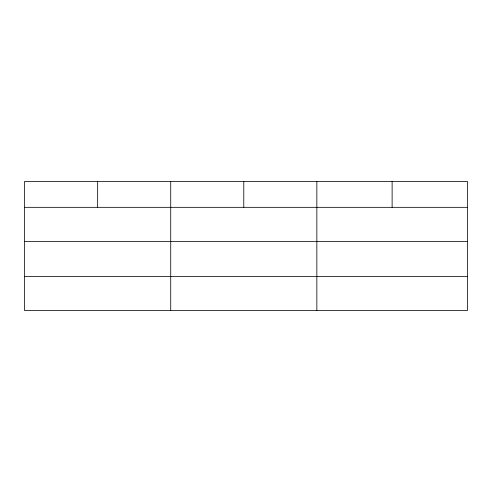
<?xml version="1.0" encoding="UTF-8"?>
<svg xmlns="http://www.w3.org/2000/svg" width="492" height="492" viewBox="0 0 492 492"><rect width="100%" height="100%" fill="white"/><g stroke="black" fill="none" stroke-linecap="round" stroke-linejoin="round"><path stroke-width="0.74" d="M467.4 241.412L467.4 181.382L24.6 181.382L24.6 310.618L467.4 310.618L467.4 241.412L24.6 241.412M24.6 207.329L467.4 207.329M24.6 276.535L467.4 276.535M392.124 181.382L392.124 207.329M316.848 181.382L316.848 310.618M243.786 181.382L243.786 207.329M170.724 181.382L170.724 310.618M97.662 181.382L97.662 207.329"/></g></svg>
